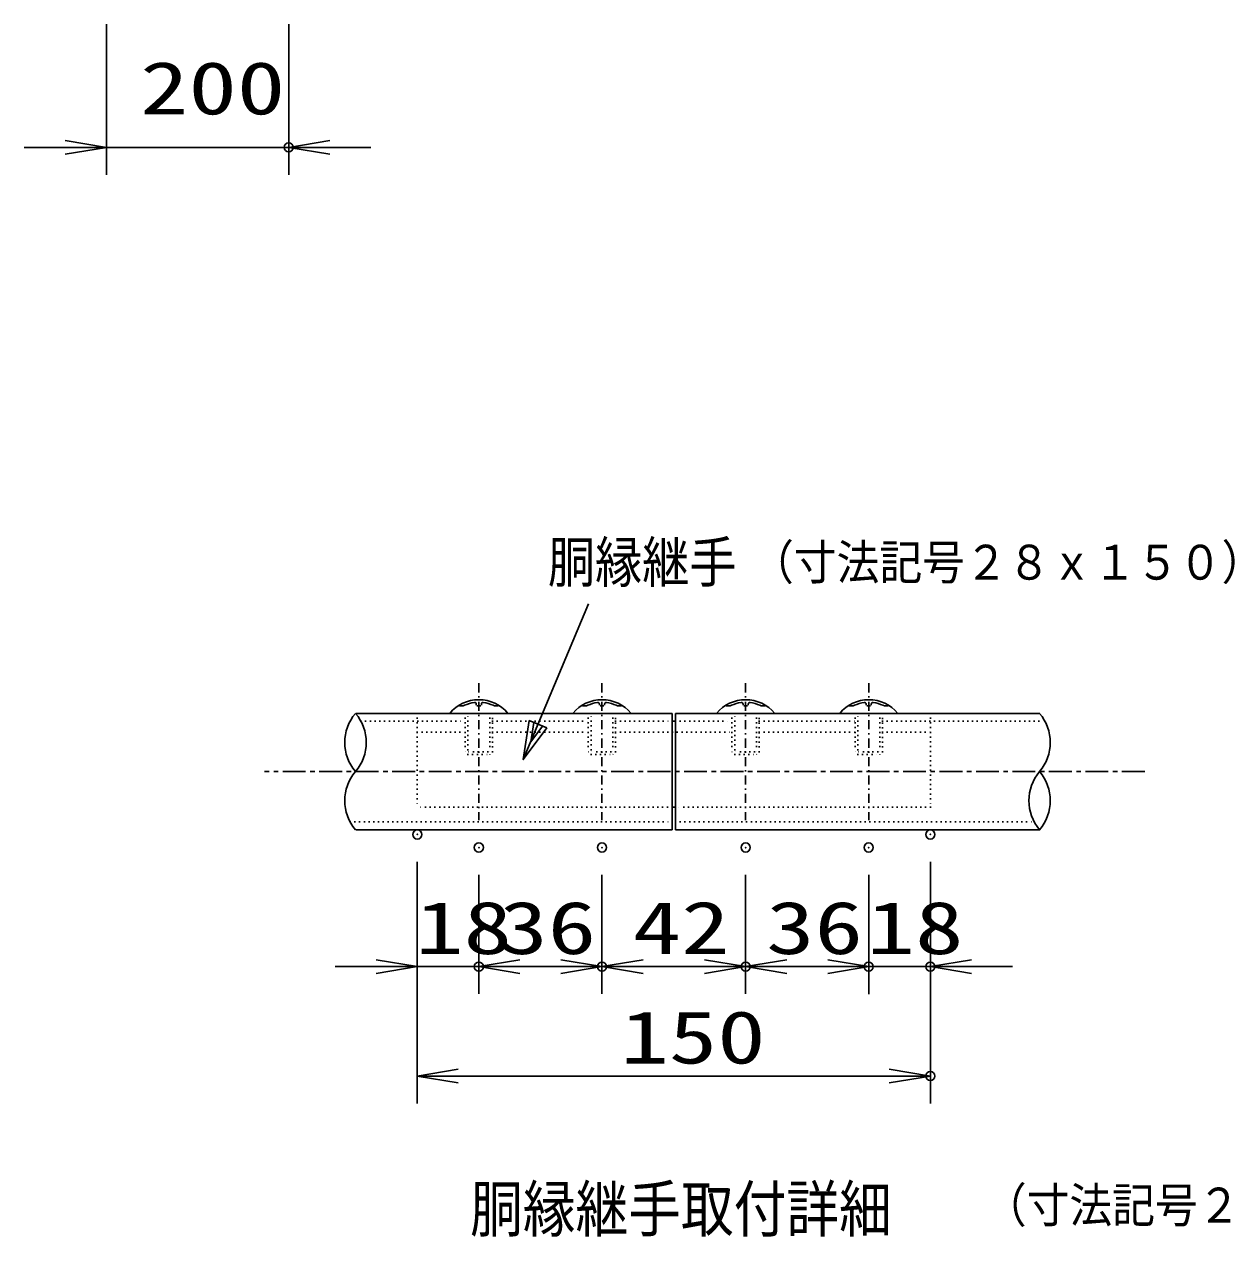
# Model space of a CAD drawing. Units: millimetres, scale not verified. Extents: x -4425 to 4425, y -3150 to 3150.
# Drawn here: x -774 to 555, y -1276 to 53 of the extents above; entities that cross this region are included whole.
import ezdxf
from ezdxf.enums import TextEntityAlignment as Align

# ---------------------------------------------------------------- set-up
doc = ezdxf.new("R2010")
doc.units = ezdxf.units.MM
doc.header["$LTSCALE"] = 20
doc.header["$PDMODE"] = 32
doc.header["$PDSIZE"] = 10
for name, pattern in [('USER1', [2, 1.25, -0.25, 0.25, -0.25]), ('USER3', [1.01, 0.5, -0.25, 0.01, -0.25]), ('USER4', [0.26, 0.01, -0.25])]:
    doc.linetypes.add(name, pattern=pattern)
for name, color, linetype, lineweight in [('0-0_1', 7, 'Continuous', 25), ('0-1_0', 7, 'Continuous', 25), ('0-3_EXTCNT-L', 4, 'Continuous', 25)]:
    doc.layers.add(name, color=color, linetype=linetype, lineweight=lineweight)
doc.layers.add('0-2_DEFPOINTS', color=7, linetype='Continuous')
doc.styles.add('ＭＳ ゴシック', font='')
doc.styles.get('ＭＳ ゴシック').set_extended_font_data('MS Gothic')

# ---------------------------------------------------------------- blocks, each defined once
blk = doc.blocks.new('DARROWS')
at = {"layer": '0-1_0', "color": 2}
blk.add_line((0, 0), (-19.982, 0), dxfattribs=at)
blk.add_lwpolyline([(-20, -3.333), (0, 0), (-20, 3.333)], dxfattribs=at)

msp = doc.modelspace()

# ---------------------------------------------------------------- linework, layer by layer
at = {"layer": '0-0_1', "color": 4}
msp.add_line((-226.49, -753.25), (-154.87, -582.49), dxfattribs=at)
at = {"layer": '0-0_1', "color": 4, "linetype": 'USER3'}
for p, q in [((-275.22, -669.65), (-275.22, -819.65)), ((-140.22, -669.65), (-140.22, -819.65)), ((17.28, -669.65), (17.28, -819.65)), ((152.28, -669.65), (152.28, -819.65))]:
    msp.add_line(p, q, dxfattribs=at)
at = {"layer": '0-0_1'}
for p, q in [((-63.35, -702.65), (-410.22, -702.65)), ((-293.85, -694.4), (-296.57, -694.4)), ((-278.03, -693.65), (-278.03, -692.64)), ((-277.28, -694.4), (-273.16, -694.4)), ((-272.41, -693.65), (-272.41, -692.64)), ((-253.87, -694.4), (-256.59, -694.4)), ((-158.85, -694.4), (-161.57, -694.4)), ((-143.03, -693.65), (-143.03, -692.64)), ((-142.28, -694.4), (-138.16, -694.4)), ((-137.41, -693.65), (-137.41, -692.64)), ((-118.87, -694.4), (-121.59, -694.4)), ((-63.35, -702.65), (-63.35, -830.15)), ((339.78, -702.65), (-59.6, -702.65)), ((-59.6, -702.65), (-59.6, -830.15)), ((-1.35, -694.4), (-4.07, -694.4)), ((14.47, -693.65), (14.47, -692.64)), ((15.22, -694.4), (19.34, -694.4)), ((20.09, -693.65), (20.09, -692.64)), ((38.63, -694.4), (35.91, -694.4)), ((133.65, -694.4), (130.93, -694.4)), ((149.47, -693.65), (149.47, -692.64)), ((150.22, -694.4), (154.34, -694.4)), ((155.09, -693.65), (155.09, -692.64)), ((173.63, -694.4), (170.91, -694.4)), ((-63.35, -711.28), (-59.6, -711.28)), ((-59.6, -805.38), (-63.35, -805.38)), ((-63.35, -830.15), (-410.22, -830.15)), ((339.78, -830.15), (-59.6, -830.15))]:
    msp.add_line(p, q, dxfattribs=at)
at = {"layer": '0-0_1', "linetype": 'USER4'}
for p, q in [((-342.72, -702.65), (-342.72, -805.38)), ((-290.22, -702.65), (-290.22, -744.65)), ((-155.22, -702.65), (-155.22, -744.65)), ((2.28, -702.65), (2.28, -744.65)), ((137.28, -702.65), (137.28, -744.65)), ((219.78, -702.65), (219.78, -805.38)), ((-404.53, -711.28), (-290.22, -711.28)), ((-260.22, -711.28), (-155.22, -711.28)), ((-125.22, -711.28), (-63.35, -711.28)), ((-59.6, -711.28), (2.28, -711.28)), ((32.28, -711.28), (137.28, -711.28)), ((167.28, -711.28), (345.47, -711.28)), ((-342.72, -723.28), (-290.22, -723.28)), ((-260.22, -723.28), (-155.22, -723.28)), ((-125.22, -723.28), (2.28, -723.28)), ((32.28, -723.28), (137.28, -723.28)), ((167.28, -723.28), (219.78, -723.28)), ((-287.22, -747.65), (-263.22, -747.65)), ((-152.22, -747.65), (-128.22, -747.65)), ((5.28, -747.65), (29.28, -747.65)), ((140.28, -747.65), (164.28, -747.65)), ((-63.35, -805.38), (-342.72, -805.38)), ((219.78, -805.38), (-59.6, -805.38)), ((-416.35, -821.53), (-63.35, -821.53)), ((-59.6, -821.53), (333.65, -821.53))]:
    msp.add_line(p, q, dxfattribs=at)
at = {"layer": '0-0_1', "color": 4, "linetype": 'USER4'}
for p, q in [((-287.22, -747.65), (-287.22, -702.65)), ((-263.22, -702.65), (-263.22, -747.65)), ((-152.22, -747.65), (-152.22, -702.65)), ((-128.22, -702.65), (-128.22, -747.65)), ((5.28, -747.65), (5.28, -702.65)), ((29.28, -702.65), (29.28, -747.65)), ((140.28, -747.65), (140.28, -702.65)), ((164.28, -702.65), (164.28, -747.65))]:
    msp.add_line(p, q, dxfattribs=at)
at = {"layer": '0-0_1', "color": 4, "linetype": 'USER1'}
msp.add_line((454.87, -766.4), (-510.15, -766.4), dxfattribs=at)
at = {"layer": '0-0_1', "linetype": 'USER4'}
for points in [[(-263.22, -747.65), (-260.22, -744.65), (-260.22, -702.65)], [(-128.22, -747.65), (-125.22, -744.65), (-125.22, -702.65)], [(29.28, -747.65), (32.28, -744.65), (32.28, -702.65)], [(164.28, -747.65), (167.28, -744.65), (167.28, -702.65)], [(-260.22, -744.65), (-290.22, -744.65), (-287.22, -747.65)], [(-125.22, -744.65), (-155.22, -744.65), (-152.22, -747.65)], [(32.28, -744.65), (2.28, -744.65), (5.28, -747.65)], [(167.28, -744.65), (137.28, -744.65), (140.28, -747.65)]]:
    msp.add_lwpolyline(points, dxfattribs=at)
at = {"layer": '0-0_1', "color": 4}
msp.add_lwpolyline([(-200.57, -718.58), (-226.49, -753.25), (-219.93, -710.46)], close=True, dxfattribs=at)
msp.add_lwpolyline([(-205.41, -716.55), (-218.37, -733.89), (-215.09, -712.49)], dxfattribs=at)
at = {"layer": '0-0_1'}
for centre, radius, start, end in [((-275.22, -729.02), 41.37, 39.59774, 140.40219), ((-275.22, -729.02), 38.55, 97.34254, 113.86456), ((-279.91, -692.64), 1.88, 0, 97.33578), ((-270.53, -692.64), 1.88, 82.66415, 179.99992), ((-275.22, -729.02), 38.55, 66.13536, 82.65806), ((-140.22, -729.02), 41.37, 39.59774, 140.40219), ((-140.22, -729.02), 38.55, 97.34254, 113.86456), ((-144.91, -692.64), 1.88, 0, 97.33578), ((-135.53, -692.64), 1.88, 82.66415, 179.99992), ((-140.22, -729.02), 38.55, 66.13536, 82.65806), ((17.28, -729.02), 41.37, 39.59774, 140.40219), ((17.28, -729.02), 38.55, 97.34254, 113.86456), ((12.59, -692.64), 1.88, 0, 97.33578), ((21.97, -692.64), 1.88, 82.66415, 179.99992), ((17.28, -729.02), 38.55, 66.13536, 82.65806), ((152.28, -729.02), 41.37, 39.59774, 140.40219), ((152.28, -729.02), 38.55, 97.34254, 113.86456), ((147.59, -692.64), 1.88, 0, 97.33578), ((156.97, -692.64), 1.88, 82.66415, 179.99992), ((152.28, -729.02), 38.55, 66.13536, 82.65806), ((-293.85, -686.9), 7.5, 270, 293.8663), ((-256.59, -686.9), 7.5, 246.13379, 270), ((-158.85, -686.9), 7.5, 270, 293.8663), ((-121.59, -686.9), 7.5, 246.13379, 270), ((-1.35, -686.9), 7.5, 270, 293.8663), ((35.91, -686.9), 7.5, 246.13379, 270), ((133.65, -686.9), 7.5, 270, 293.8663), ((170.91, -686.9), 7.5, 246.13379, 270)]:
    msp.add_arc(centre, radius, start, end, dxfattribs=at)
at = {"layer": '0-0_1', "color": 4}
for centre, start, end in [((-373.15, -734.53), 139.4792, 220.5208), ((-447.73, -734.53), 319.47919, 40.52081), ((302.27, -734.53), 319.47919, 40.52081), ((-373.15, -798.28), 139.4792, 220.5208), ((376.85, -798.28), 139.4792, 220.5208), ((302.27, -798.28), 319.47919, 40.52081)]:
    msp.add_arc(centre, 49.06, start, end, dxfattribs=at)
at = {"layer": '0-1_0', "color": 1}
for p, q in [((-683.61, 52.66), (-683.61, -112.34)), ((-483.61, 52.66), (-483.61, -112.34))]:
    msp.add_line(p, q, dxfattribs=at)
at = {"layer": '0-1_0', "color": 2}
for p, q in [((-728.61, -82.34), (-773.61, -82.34)), ((-683.61, -82.34), (-483.61, -82.34)), ((-438.61, -82.34), (-393.61, -82.34))]:
    msp.add_line(p, q, dxfattribs=at)
at = {"layer": '0-2_DEFPOINTS'}
for p in [(-483.61, -82.34), (-342.72, -835.38), (219.78, -835.38), (-275.22, -849.65), (-140.22, -849.65), (17.28, -849.65), (152.28, -849.65), (-275.22, -980.15), (-140.22, -980.15), (17.28, -980.15), (152.28, -980.15), (219.78, -980.22), (219.78, -1100.15)]:
    msp.add_point(p, dxfattribs=at)
at = {"layer": '0-3_EXTCNT-L', "color": 1}
for p, q in [((-342.72, -865.38), (-342.72, -1130.15)), ((-342.72, -865.38), (-342.72, -1010.15)), ((219.78, -865.38), (219.78, -1130.15)), ((219.78, -865.38), (219.78, -1010.22)), ((-275.22, -879.65), (-275.22, -1010.15)), ((-275.22, -879.65), (-275.22, -1010.15)), ((-140.22, -879.65), (-140.22, -1010.15)), ((-140.22, -879.65), (-140.22, -1010.15)), ((17.28, -879.65), (17.28, -1010.15)), ((17.28, -879.65), (17.28, -1010.15)), ((152.28, -879.65), (152.28, -1010.15)), ((152.28, -879.65), (152.28, -1010.22))]:
    msp.add_line(p, q, dxfattribs=at)
at = {"layer": '0-3_EXTCNT-L', "color": 2}
for p, q in [((-387.72, -980.15), (-432.72, -980.15)), ((-342.72, -980.15), (-275.22, -980.15)), ((-230.22, -980.15), (-185.22, -980.15)), ((-230.22, -980.15), (-185.22, -980.15)), ((-95.22, -980.15), (-27.72, -980.15)), ((62.28, -980.15), (107.28, -980.15)), ((107.28, -980.22), (62.28, -980.22)), ((152.28, -980.22), (219.78, -980.22)), ((264.78, -980.22), (309.78, -980.22)), ((-297.72, -1100.15), (174.78, -1100.15))]:
    msp.add_line(p, q, dxfattribs=at)

# ---------------------------------------------------------------- block references
at = {"layer": '0-1_0', "xscale": 2.25, "yscale": 2.25}
msp.add_blockref('DARROWS', (-683.61, -82.34), dxfattribs=at)
at = {"layer": '0-1_0', "xscale": 2.25, "yscale": 2.25, "rotation": 180}
msp.add_blockref('DARROWS', (-483.61, -82.34), dxfattribs=at)
at = {"layer": '0-3_EXTCNT-L', "xscale": 2.25, "yscale": 2.25}
for p in [(-342.72, -980.15), (-140.22, -980.15), (17.28, -980.15), (152.28, -980.15), (152.28, -980.22), (219.78, -1100.15)]:
    msp.add_blockref('DARROWS', p, dxfattribs=at)
at = {"layer": '0-3_EXTCNT-L', "xscale": 2.25, "yscale": 2.25, "rotation": 180}
for p in [(-275.22, -980.15), (-275.22, -980.15), (-140.22, -980.15), (17.28, -980.15), (219.78, -980.22), (-342.72, -1100.15)]:
    msp.add_blockref('DARROWS', p, dxfattribs=at)

# ---------------------------------------------------------------- texts
at = {"layer": '0-0_1', "color": 4, "style": 'ＭＳ ゴシック'}
for s, height, width, p in [('胴縁継手', 44.57, 0.85, (-199.5, -572.5)), ('（寸法記号２８ｘ１５０）', 38.2, 0.9, (23.26, -567.53)), ('胴縁継手取付詳細', 49.84, 0.85, (-284.78, -1285.64)), ('（寸法記号２８ｘ１５０）', 38.2, 0.9, (278.47, -1272.15))]:
    msp.add_text(s, height=height, dxfattribs=dict(at, width=width)).set_placement(p, align=Align.BOTTOM_LEFT)
at = {"layer": '0-1_0', "color": 3, "style": 'ＭＳ ゴシック', "width": 1.35}
msp.add_text('200', height=57.77, dxfattribs=at).set_placement((-646.61, -63.44), align=Align.BOTTOM_LEFT)
at = {"layer": '0-3_EXTCNT-L', "color": 3, "style": 'ＭＳ ゴシック', "width": 1.35}
for s, p in [('18', (-344.97, -983.75)), ('36', (-252.72, -983.75)), ('42', (-106.47, -983.75)), ('36', (39.78, -983.75)), ('18', (150.03, -983.82)), ('150', (-119.97, -1103.75))]:
    msp.add_text(s, height=57.77, dxfattribs=at).set_placement(p, align=Align.BOTTOM_LEFT)

doc.saveas('drawing.dxf')
